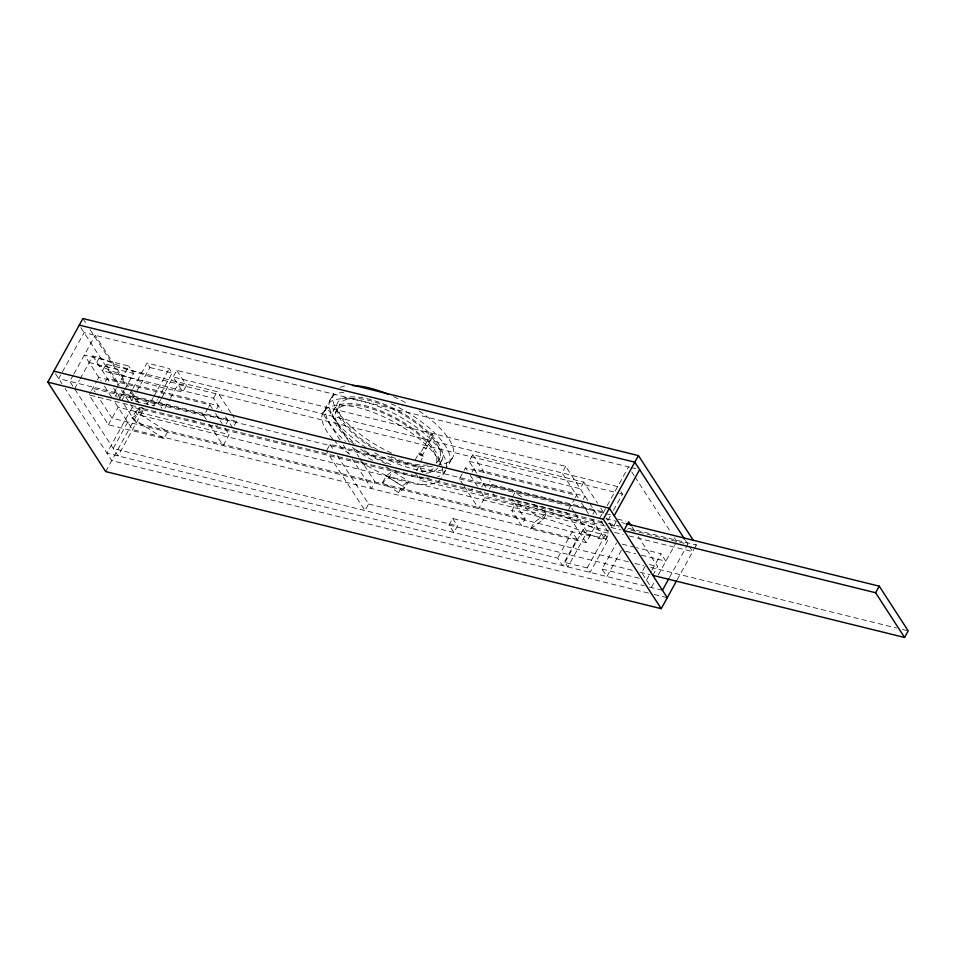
<?xml version="1.0" encoding="UTF-8"?>
<svg xmlns="http://www.w3.org/2000/svg" width="956" height="956" viewBox="0 0 956 956"><rect width="100%" height="100%" fill="white"/><g stroke="black" fill="none" stroke-linecap="round" stroke-linejoin="round"><path stroke-width="0.72" stroke-dasharray="4.78 3.58" d="M420.043 453.969L422.397 455.259L420.043 453.969L430.941 434.191L432.291 434.299L433.355 435.422L422.397 455.259L420.043 453.945L422.385 455.271M73.325 374.979L69.788 381.372L118.03 455.904L143.46 409.837L141.847 407.352M73.947 373.856L95.218 335.305L128.988 387.479M74.616 388.829L79.456 380.058M80.149 378.803L92.78 355.919L99.448 357.568A193.841 73.552 28.9 0 0 144.595 374.919L151.885 377.154A193.841 73.552 28.9 0 0 186.492 385.304L182.859 391.888A193.841 73.552 28.9 0 1 148.252 383.738L140.962 381.492A193.841 73.552 28.9 0 1 95.815 364.152L99.448 357.568M163.954 438.481L132.083 418.095L135.716 411.51L167.587 431.897L163.954 438.481L108.398 424.775L89.111 394.959L90.928 391.673M91.525 390.574L96.771 381.062M97.452 379.843L98.791 377.405L209.902 404.83L212.316 408.559M230.838 412.777L217.167 391.661L106.056 364.248L102.423 370.832L213.535 398.246L221.577 410.674M105.435 381.575L107.251 378.277L218.362 405.703L216.534 408.989M116.309 388.578L114.23 392.342L117.445 397.314M117.002 387.323L128.761 366.017L84.319 355.046L101.205 381.133M115.079 396.477L116.895 393.191L228.006 420.604L226.19 423.89M119.058 399.799L123.898 391.016M124.591 389.761L133.589 373.473L128.761 366.017M108.398 424.775L118.09 407.22L229.201 434.645L223.142 445.604L209.472 424.488M121.723 400.648L125.356 394.063L122.942 390.335M132.358 389.618L128.857 395.951L131.749 400.421L153.976 405.906L157.465 399.584M133.051 388.363L147.021 363.041L169.248 368.526L172.14 372.995L158.17 398.317M131.749 400.421L135.943 392.832M136.648 391.566L149.925 367.522L147.021 363.041M127.734 422.134L113.202 448.46L557.635 558.125L562.451 565.57L576.982 539.244L572.166 531.799L557.635 558.125M105.686 471.583L140.807 407.973L602.304 521.845M147.081 404.28L148.288 402.082L146.005 403.802M153.175 397.636L151.084 401.436L153.976 405.906M153.88 396.37L169.248 368.526M160.751 399.548L158.672 403.312L161.887 408.272M161.445 398.294L176.836 370.402L565.713 466.361L597.07 514.806M164.886 408.26L169.726 399.477M170.419 398.222L178.031 384.432L618.114 493.033M206.257 419.517L203.843 415.8L207.882 408.487M208.551 407.268L209.902 404.83M213.535 398.246L217.167 391.661M231.639 414.02L236.467 421.476L232.834 428.061L224.791 415.633M322.196 414.45L325.829 407.865M329.462 401.293L333.094 394.709M333.046 411.534L336.679 404.95M335.448 412.753L339.081 406.169M326.988 449.858L330.011 444.373L418.895 466.301L423.723 473.758M337.253 455.558L368.61 504.003L364.977 510.576L326.378 450.957M382.639 482.41L386.272 475.825L392.558 471.117L408.499 481.31L404.866 487.895L398.58 492.603L382.639 482.41L388.925 477.701L392.558 471.117M415.215 459.872L418.848 453.299M398.58 492.603L402.213 486.03L408.499 481.31M420.007 462.381L423.639 455.809M416.481 470.699L418.895 466.301M605.196 526.015L420.09 480.342L421.907 477.056M440.166 457.41L436.534 463.995A56.87 21.582 28.9 0 0 365.73 407.065A56.87 21.582 28.9 0 0 355.716 444.05M439.545 464.126L442.58 458.641M449.798 462.298L453.431 455.713M463.409 485.062L459.394 478.848L463.421 471.547M464.102 470.328L465.441 467.89L576.552 495.304L575.201 497.741M485.959 487.393L469.073 461.306L472.706 454.721L583.817 482.135L597.488 503.262M472.085 472.049L473.901 468.763L585.012 496.176L583.196 499.462M452.666 518.475L457.494 525.931L453.861 532.516L449.033 525.059L452.666 518.475L629.096 562.02M481.728 486.951L483.545 483.664L594.656 511.078L592.84 514.376M480.725 491.492L484.74 497.694L478.681 508.664L464.21 486.305M489.58 488.922L492.005 484.537L489.591 480.808M512.524 496.953L514.937 492.567L522.299 497.263M511.783 510.635L515.415 504.051A193.841 73.552 28.9 0 1 550.011 512.201L557.312 514.447A193.841 73.552 28.9 0 1 602.459 531.799L609.127 533.436L605.495 540.02L598.826 538.371A193.841 73.552 28.9 0 0 553.679 521.032L546.378 518.785A193.841 73.552 28.9 0 0 511.783 510.635L521.426 525.537L525.071 518.965L515.415 504.051M484.74 497.694L595.851 525.119L586.159 542.661L530.604 528.955L534.237 522.37L546.808 512.954L530.879 502.76M565.713 466.361L562.08 472.945L578.153 497.789M530.604 528.955L543.175 519.538L546.808 512.954M568.677 509.56L574.532 498.96M583.817 482.135L580.184 488.719L469.073 461.306M564.972 562.439L583.136 529.528L605.363 535.013L608.255 539.483L590.091 572.393L587.199 567.924L564.972 562.439L567.864 566.908L586.028 534.01L583.136 529.528M599.484 518.534L603.116 511.95L600.703 508.222M603.093 512.978L628.534 466.91M607.92 520.434L610.693 515.415M613.453 510.396L622.452 494.109L619.237 489.137M598.826 538.371L602.459 531.799M587.199 567.924L605.363 535.013M616.202 521.618L612.748 527.879L606.319 517.949M621.424 550.214L606.893 576.54L602.077 569.083L616.608 542.769M645.145 566.334L641.691 572.596L651.335 587.51L654.167 582.383M646.519 580.053L651.359 571.282M652.052 570.027L661.05 553.727L636.672 547.716M652.805 575.345L657.644 566.573L638.345 536.758M658.254 574.974L676.059 542.721M669.511 577.448L687.878 544.179L627.124 529.182M677.159 579.79L693.913 549.437M694.522 548.35L696.338 545.051L694.725 542.566M433.355 435.422L430.941 434.191M135.716 411.51L141.428 407.232M132.083 418.095L144.655 408.666L89.111 394.959M629.514 467.149L84.116 332.569L58.675 378.636L604.084 513.217M630.96 467.508L636.863 468.966M149.925 367.522L172.14 372.995M617.636 486.652L173.203 376.987L182.859 391.888M89.147 362.503L133.589 373.473M619.56 493.392L622.452 494.109M476.04 476.757L481.812 478.191M125.356 394.063L236.467 421.476M492.005 484.537L603.116 511.95M605.53 513.575L611.314 514.997M203.843 415.8L92.744 388.375L95.146 392.103M459.394 478.848L570.493 506.274L574.52 512.476M617.588 519.108L625.929 521.163M605.937 518.726L616.058 521.223M621.842 522.645L624.734 523.362M608.088 523.279L619.667 526.135M628.343 528.274L696.338 545.051M602.519 523.123L132.346 407.101L106.917 453.168L644.165 585.741M609.761 524.904L618.436 527.043M610.98 527.449L621.101 529.947M608.793 530.927L137.174 414.546L121.089 389.701M614.577 532.361L623.264 534.5M629.048 535.922L692.706 551.636L685.464 540.451M525.071 518.965L136.194 423.006L123.336 403.121M586.028 534.01L608.255 539.483M622.344 544.179L635.238 547.358M576.982 539.244L132.561 429.579L113.262 399.775M625.726 551.277L635.764 553.751M641.5 555.173L665.866 561.184L661.05 553.727M649.315 564.506L657.644 566.573M634.88 563.442L643.555 565.582M650.785 567.374L896.632 628.032M902.416 629.466L908.2 630.888M368.61 504.003L457.494 525.931M449.033 525.059L634.139 570.732M639.923 572.166L650.044 574.664M602.077 569.083L639.349 578.284M649.423 587.032L662.448 590.246M648.467 593.067L111.744 460.625L65.116 388.566M654.251 594.489L667.276 597.703M543.175 519.538L511.305 499.14L566.86 512.846L586.159 542.661M386.272 475.825L402.213 486.03M388.925 477.701L404.866 487.895M631.749 471.882L634.163 475.598M634.963 476.841L671.136 532.743M674.362 537.714L676.764 541.443M631.916 526.816L635.131 531.787M601.085 521.02L609.127 533.436M581.368 502.76L588.609 513.934M591.824 518.905L605.495 540.02M575.321 513.719L589.792 536.089L112.031 418.19L98.36 397.075M472.706 454.721L486.377 475.837M465.441 467.89L467.054 470.364M470.268 475.335L477.498 486.52M415.263 472.885L420.09 480.342M349.346 442.198L326.833 407.411L323.2 413.996L340.085 440.083M352.561 447.169L358.99 457.099M359.791 458.342L375.075 481.944L371.442 488.528L352.143 458.713M343.3 445.054L348.928 453.742M330.011 444.373L334.038 450.587M215.53 413.518L221.959 423.46M225.174 428.431L229.201 434.645M176.836 370.402L186.492 385.304M132.203 392.45L138.632 402.38M82.921 318.527L86.936 324.741M90.151 329.712L127.136 386.857M130.351 391.817L136.792 401.759M106.056 364.248L119.727 385.364M80.89 327.597L117.875 384.742M92.78 355.919L110.466 383.248M113.68 388.22L120.109 398.162M104.419 386.105L112.461 398.533M55.46 373.665L61.889 383.607M442.58 469.707A67.709 25.693 28.9 0 1 372.386 451.519M366.184 447.671A67.709 25.693 28.9 0 1 344.722 392.187M391.255 403.814A67.709 25.693 28.9 0 1 445.962 467.831M419.11 410.937A67.709 25.693 28.9 0 1 439.473 464.7M391.625 453.18A67.709 25.693 28.9 0 1 334.911 391.1M340.312 387.3A67.709 25.693 28.9 0 1 344.59 386.081M393.561 396.62A67.709 25.693 28.9 0 1 407.949 403.994M441.481 477.94A67.709 25.693 28.9 0 1 360.137 461.617M349.561 454.255A67.709 25.693 28.9 0 1 334.947 441.361M332.843 439.079A67.709 25.693 28.9 0 1 357.783 407.579A67.709 25.693 28.9 0 1 441.433 465.357M442.27 467.843A67.709 25.693 28.9 0 1 442.532 475.455L446.165 468.882A67.709 25.693 28.9 0 0 364.535 401.795A67.709 25.693 28.9 0 0 345.486 441.397M445.723 470.161A67.709 25.693 28.9 0 1 437.609 476.769M429.543 478.048A67.709 25.693 28.9 0 1 385.686 466.958M372.601 460.326A67.709 25.693 28.9 0 1 352.083 446.822M433.319 468.655A56.87 21.582 28.9 0 1 417.641 471.595M390.861 464.592A56.87 21.582 28.9 0 1 362.491 449.129M377.297 449.619A56.87 21.582 28.9 0 1 341.686 402.022A56.87 21.582 28.9 0 1 411.152 419.672A56.87 21.582 28.9 0 1 433.438 463.887M428.133 464.986A56.87 21.582 28.9 0 1 390.49 456.311M432.459 466.229A59.583 22.609 28.9 0 1 386.081 455.403M372.434 447.934A59.583 22.609 28.9 0 1 339.464 400.552A59.583 22.609 28.9 0 1 408.403 416.637A59.583 22.609 28.9 0 1 439.21 463.517M437.705 467.902A59.583 22.609 28.9 0 1 425.002 473.256M386.26 463.768A59.583 22.609 28.9 0 1 360.687 449.165M354.27 444.325A59.583 22.609 28.9 0 1 364.774 405.583A59.583 22.609 28.9 0 1 438.947 465.214M217.239 425.312A1.35 0.729 -76.1 0 1 216.331 426.543A1.35 0.729 -76.1 0 1 215.745 425.468M194.606 420.736A1.35 0.729 -76.1 0 1 193.59 420.604M472.682 488.707A1.35 0.729 -76.1 0 1 471.882 489.603A1.35 0.729 -76.1 0 1 471.296 488.851M494.599 494.766A1.35 0.729 -76.1 0 1 493.75 494.945A1.35 0.729 -76.1 0 1 493.559 493.666M423.735 447.265L426.029 448.663L423.735 447.265M427.368 440.692L429.662 442.09L427.368 440.692M419.302 454.351A2.713 1.028 28.9 0 0 423.472 456.012A2.713 1.028 28.9 0 0 420.975 453.287A2.713 1.028 28.9 0 0 419.302 454.351"/><path stroke-width="1.43" d="M676.454 581.069L661.217 608.673L105.686 471.583L47.8 382.149L82.921 318.527L638.453 455.618L693.124 540.08M661.217 608.673L603.332 519.228L638.453 455.618M614.206 515.714L639.636 469.647M623.862 530.628L628.701 521.845L631.115 525.573M662.448 590.246L668.806 578.727M879.257 586.171L908.2 630.888L904.567 637.473L875.624 592.744L879.257 586.171L626.18 523.721M79.288 325.112L634.82 462.19L684.663 539.208M53.859 371.179L609.39 508.269L667.276 597.703M47.8 382.149L603.332 519.228M623.993 530.652L875.624 592.744M652.936 575.381L904.567 637.473M352.573 385.519A67.709 25.693 28.9 0 1 388.255 394.326"/></g></svg>
